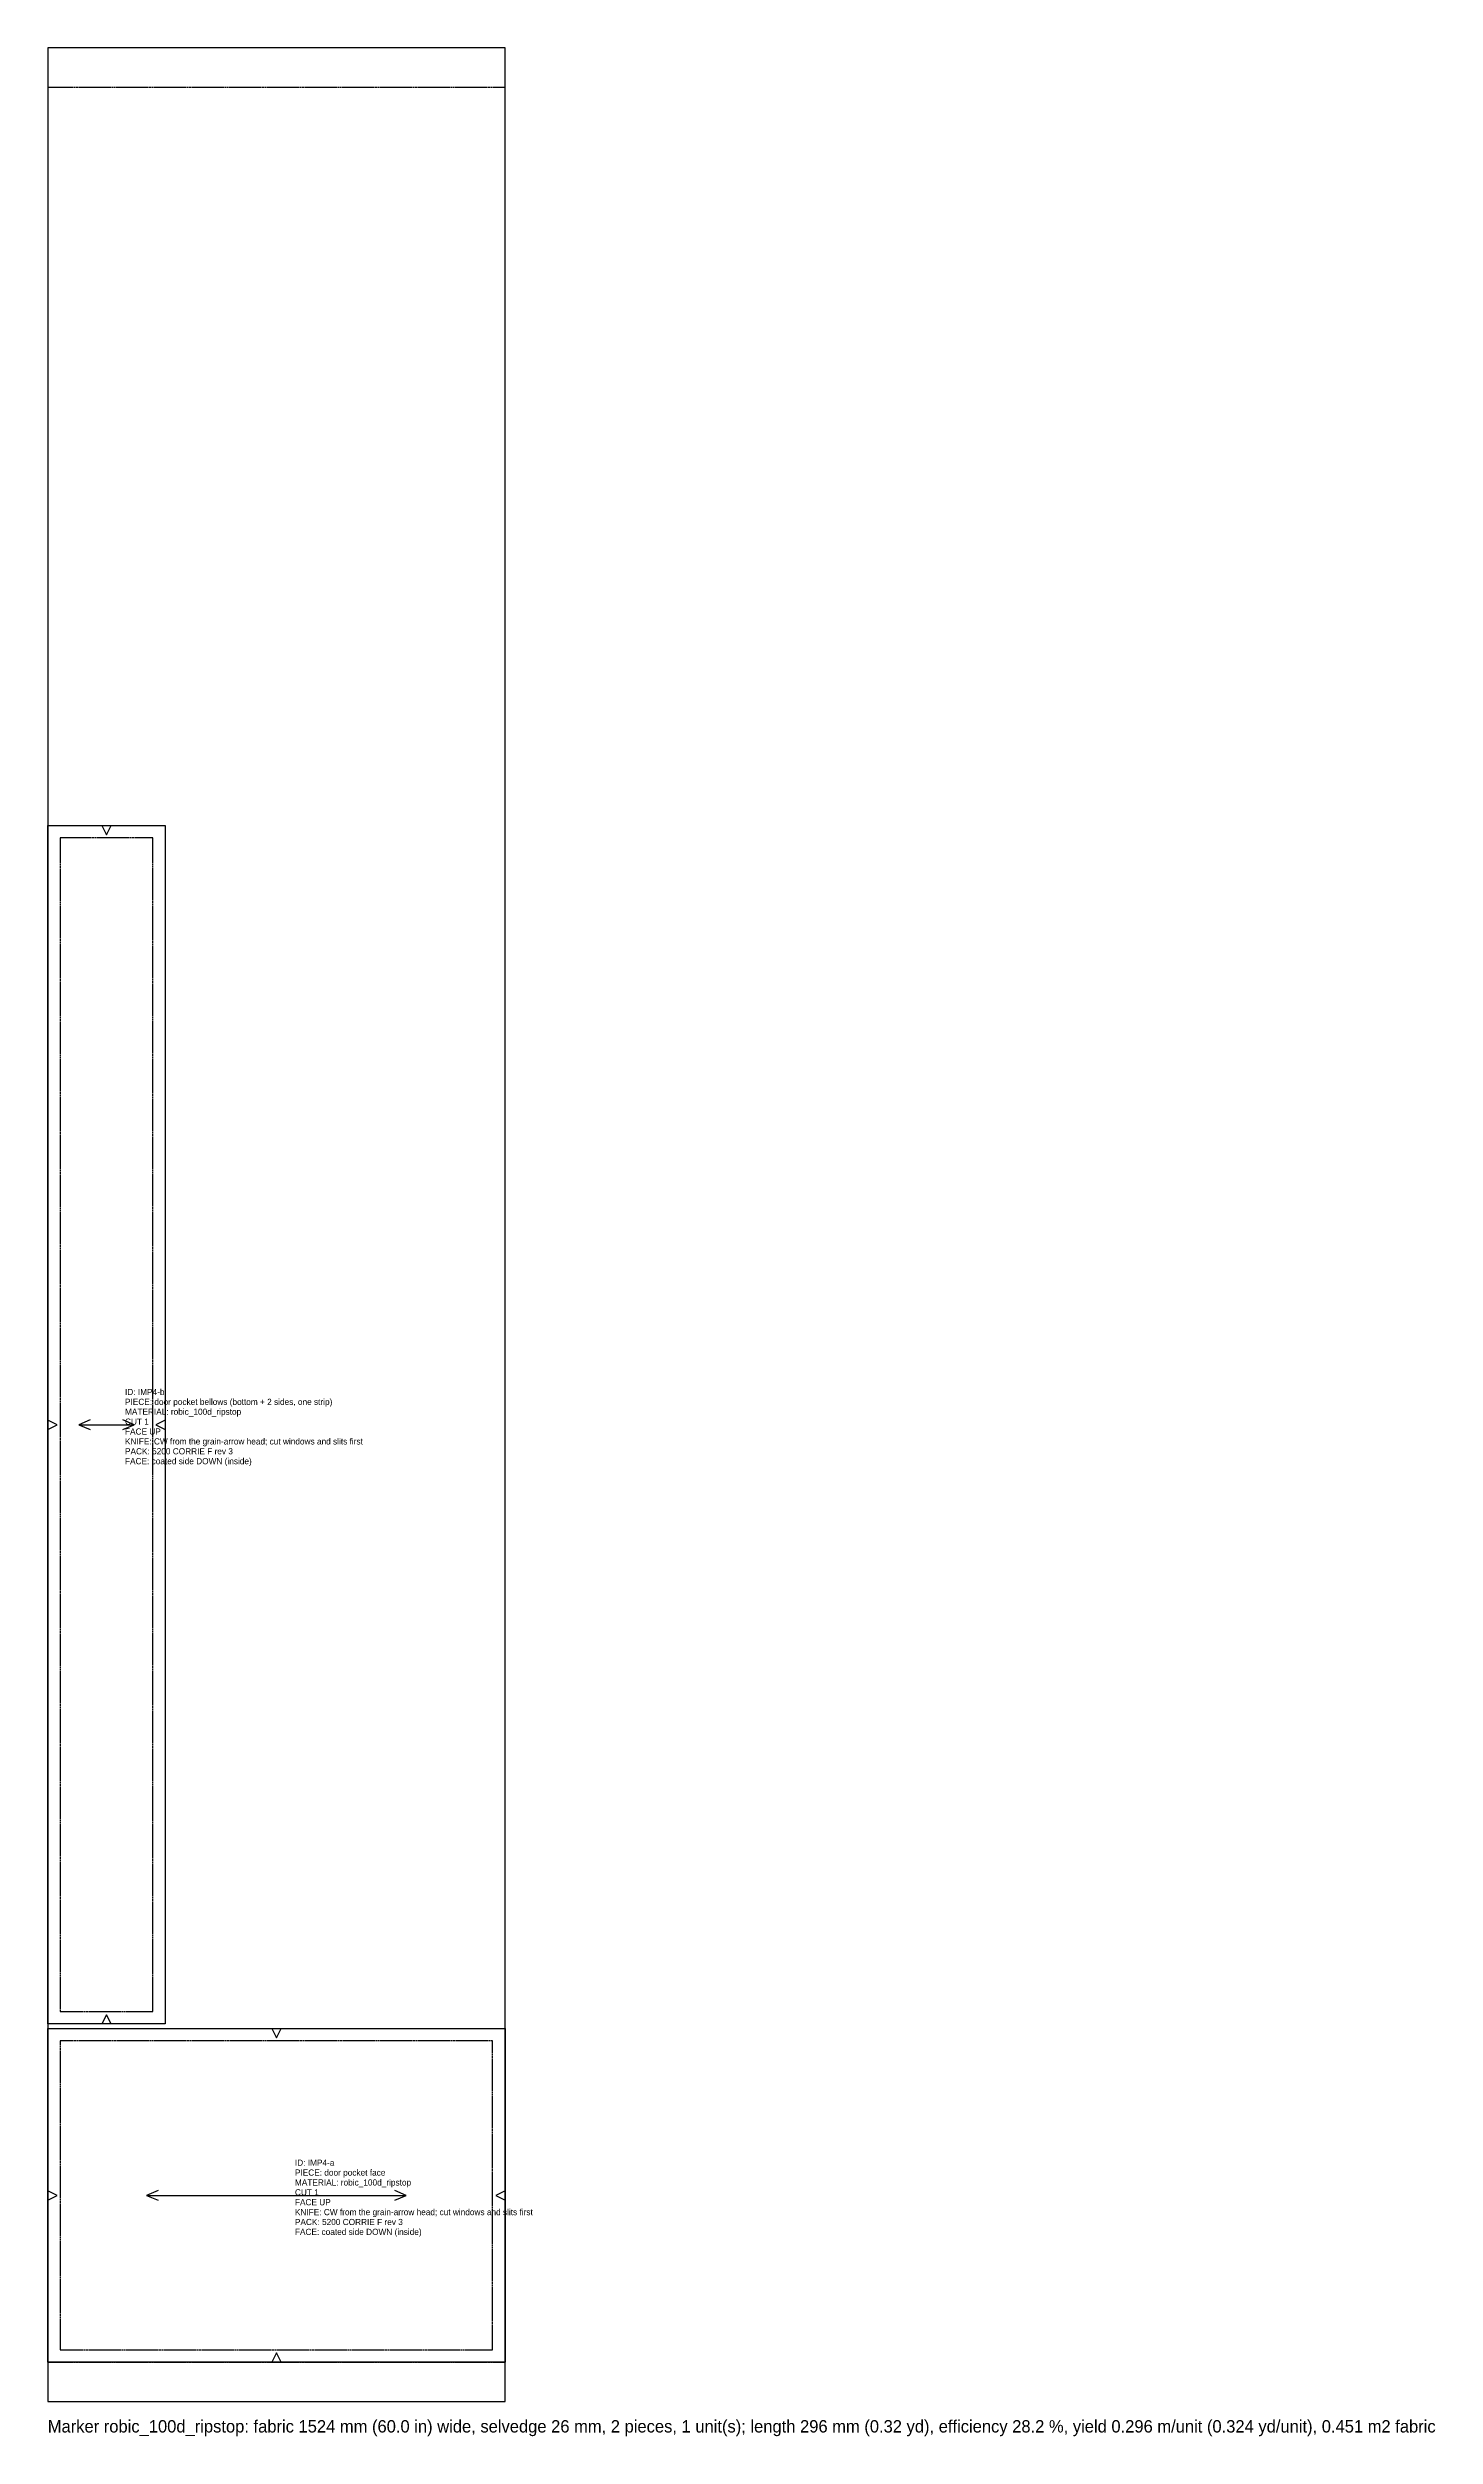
# Model space of a CAD drawing. Header units: millimetres. Extents: x 0 to 898, y -22 to 1524.
import ezdxf

# ---------------------------------------------------------------- set-up
doc = ezdxf.new("R2010")
doc.units = ezdxf.units.MM
doc.linetypes.add('DASHED', pattern=[1.524, 1.27, -0.254])
for name, color, linetype in [('CUT', 7, 'Continuous'), ('GRAIN', 5, 'Continuous'), ('NOTCH', 1, 'Continuous'), ('SEW', 3, 'Continuous'), ('TEXT', 2, 'Continuous')]:
    doc.layers.add(name, color=color, linetype=linetype)

msp = doc.modelspace()

# ---------------------------------------------------------------- linework, layer by layer
at = {"layer": 'CUT'}
for points in [[(0, 1020.5), (76, 1020.5), (76, 244.5), (0, 244.5)], [(0, 241.5), (296, 241.5), (296, 25.5), (0, 25.5)]]:
    msp.add_lwpolyline(points, close=True, dxfattribs=at)
at = {"layer": 'GRAIN'}
for points in [[(27.4, 635.6), (20, 632.5), (27.4, 629.4)], [(48.6, 629.4), (56, 632.5), (48.6, 635.6)], [(20, 632.5), (56, 632.5)], [(71.4, 136.6), (64, 133.5), (71.4, 130.4)], [(64, 133.5), (232, 133.5)], [(224.6, 130.4), (232, 133.5), (224.6, 136.6)]]:
    msp.add_lwpolyline(points, dxfattribs=at)
at = {"layer": 'NOTCH'}
for points in [[(35, 1020.5), (38, 1014.5), (41, 1020.5)], [(0, 629.5), (6, 632.5), (0, 635.5)], [(76, 635.5), (70, 632.5), (76, 629.5)], [(41, 244.5), (38, 250.5), (35, 244.5)], [(145, 241.5), (148, 235.5), (151, 241.5)], [(0, 130.5), (6, 133.5), (0, 136.5)], [(296, 136.5), (290, 133.5), (296, 130.5)], [(151, 25.5), (148, 31.5), (145, 25.5)]]:
    msp.add_lwpolyline(points, dxfattribs=at)
at = {"layer": 'SEW', "linetype": 'DASHED'}
for points in [[(8, 1012.5), (8, 252.5), (68, 252.5), (68, 1012.5)], [(8, 233.5), (8, 33.5), (288, 33.5), (288, 233.5)]]:
    msp.add_lwpolyline(points, close=True, dxfattribs=at)
at = {"layer": 'TEXT', "linetype": 'DASHED'}
for p, q in [((0, 1498.5), (296, 1498.5)), ((0, 25.5), (296, 25.5))]:
    msp.add_line(p, q, dxfattribs=at)
at = {"layer": 'TEXT'}
msp.add_lwpolyline([(0, 0), (296, 0), (296, 1524), (0, 1524)], close=True, dxfattribs=at)

# ---------------------------------------------------------------- texts
for s, height, p in [('PIECE: door pocket bellows (bottom + 2 sides, one strip)', 4, (50, 645.3)), ('ID: IMP4-b', 4, (50, 651.7)), ('CUT 1', 4, (50, 632.5)), ('MATERIAL: robic_100d_ripstop', 4, (50, 638.9)), ('FACE UP', 4, (50, 626.1)), ('KNIFE: CW from the grain-arrow head; cut windows and slits first', 4, (50, 619.7)), ('PACK: 5200 CORRIE F rev 3', 4, (50, 613.3)), ('FACE: coated side DOWN (inside)', 4, (50, 606.9)), ('ID: IMP4-a', 4, (160, 152.7)), ('PIECE: door pocket face', 4, (160, 146.3)), ('MATERIAL: robic_100d_ripstop', 4, (160, 139.9)), ('CUT 1', 4, (160, 133.5)), ('FACE UP', 4, (160, 127.1)), ('KNIFE: CW from the grain-arrow head; cut windows and slits first', 4, (160, 120.7)), ('PACK: 5200 CORRIE F rev 3', 4, (160, 114.3)), ('FACE: coated side DOWN (inside)', 4, (160, 107.9)), ('Marker robic_100d_ripstop: fabric 1524 mm (60.0 in) wide, selvedge 26 mm, 2 pieces, 1 unit(s); length 296 mm (0.32 yd), efficiency 28.2 %, yield 0.296 m/unit (0.324 yd/unit), 0.451 m2 fabric', 8, (0, -20))]:
    msp.add_text(s, height=height, dxfattribs=at).set_placement(p)

doc.saveas('drawing.dxf')
